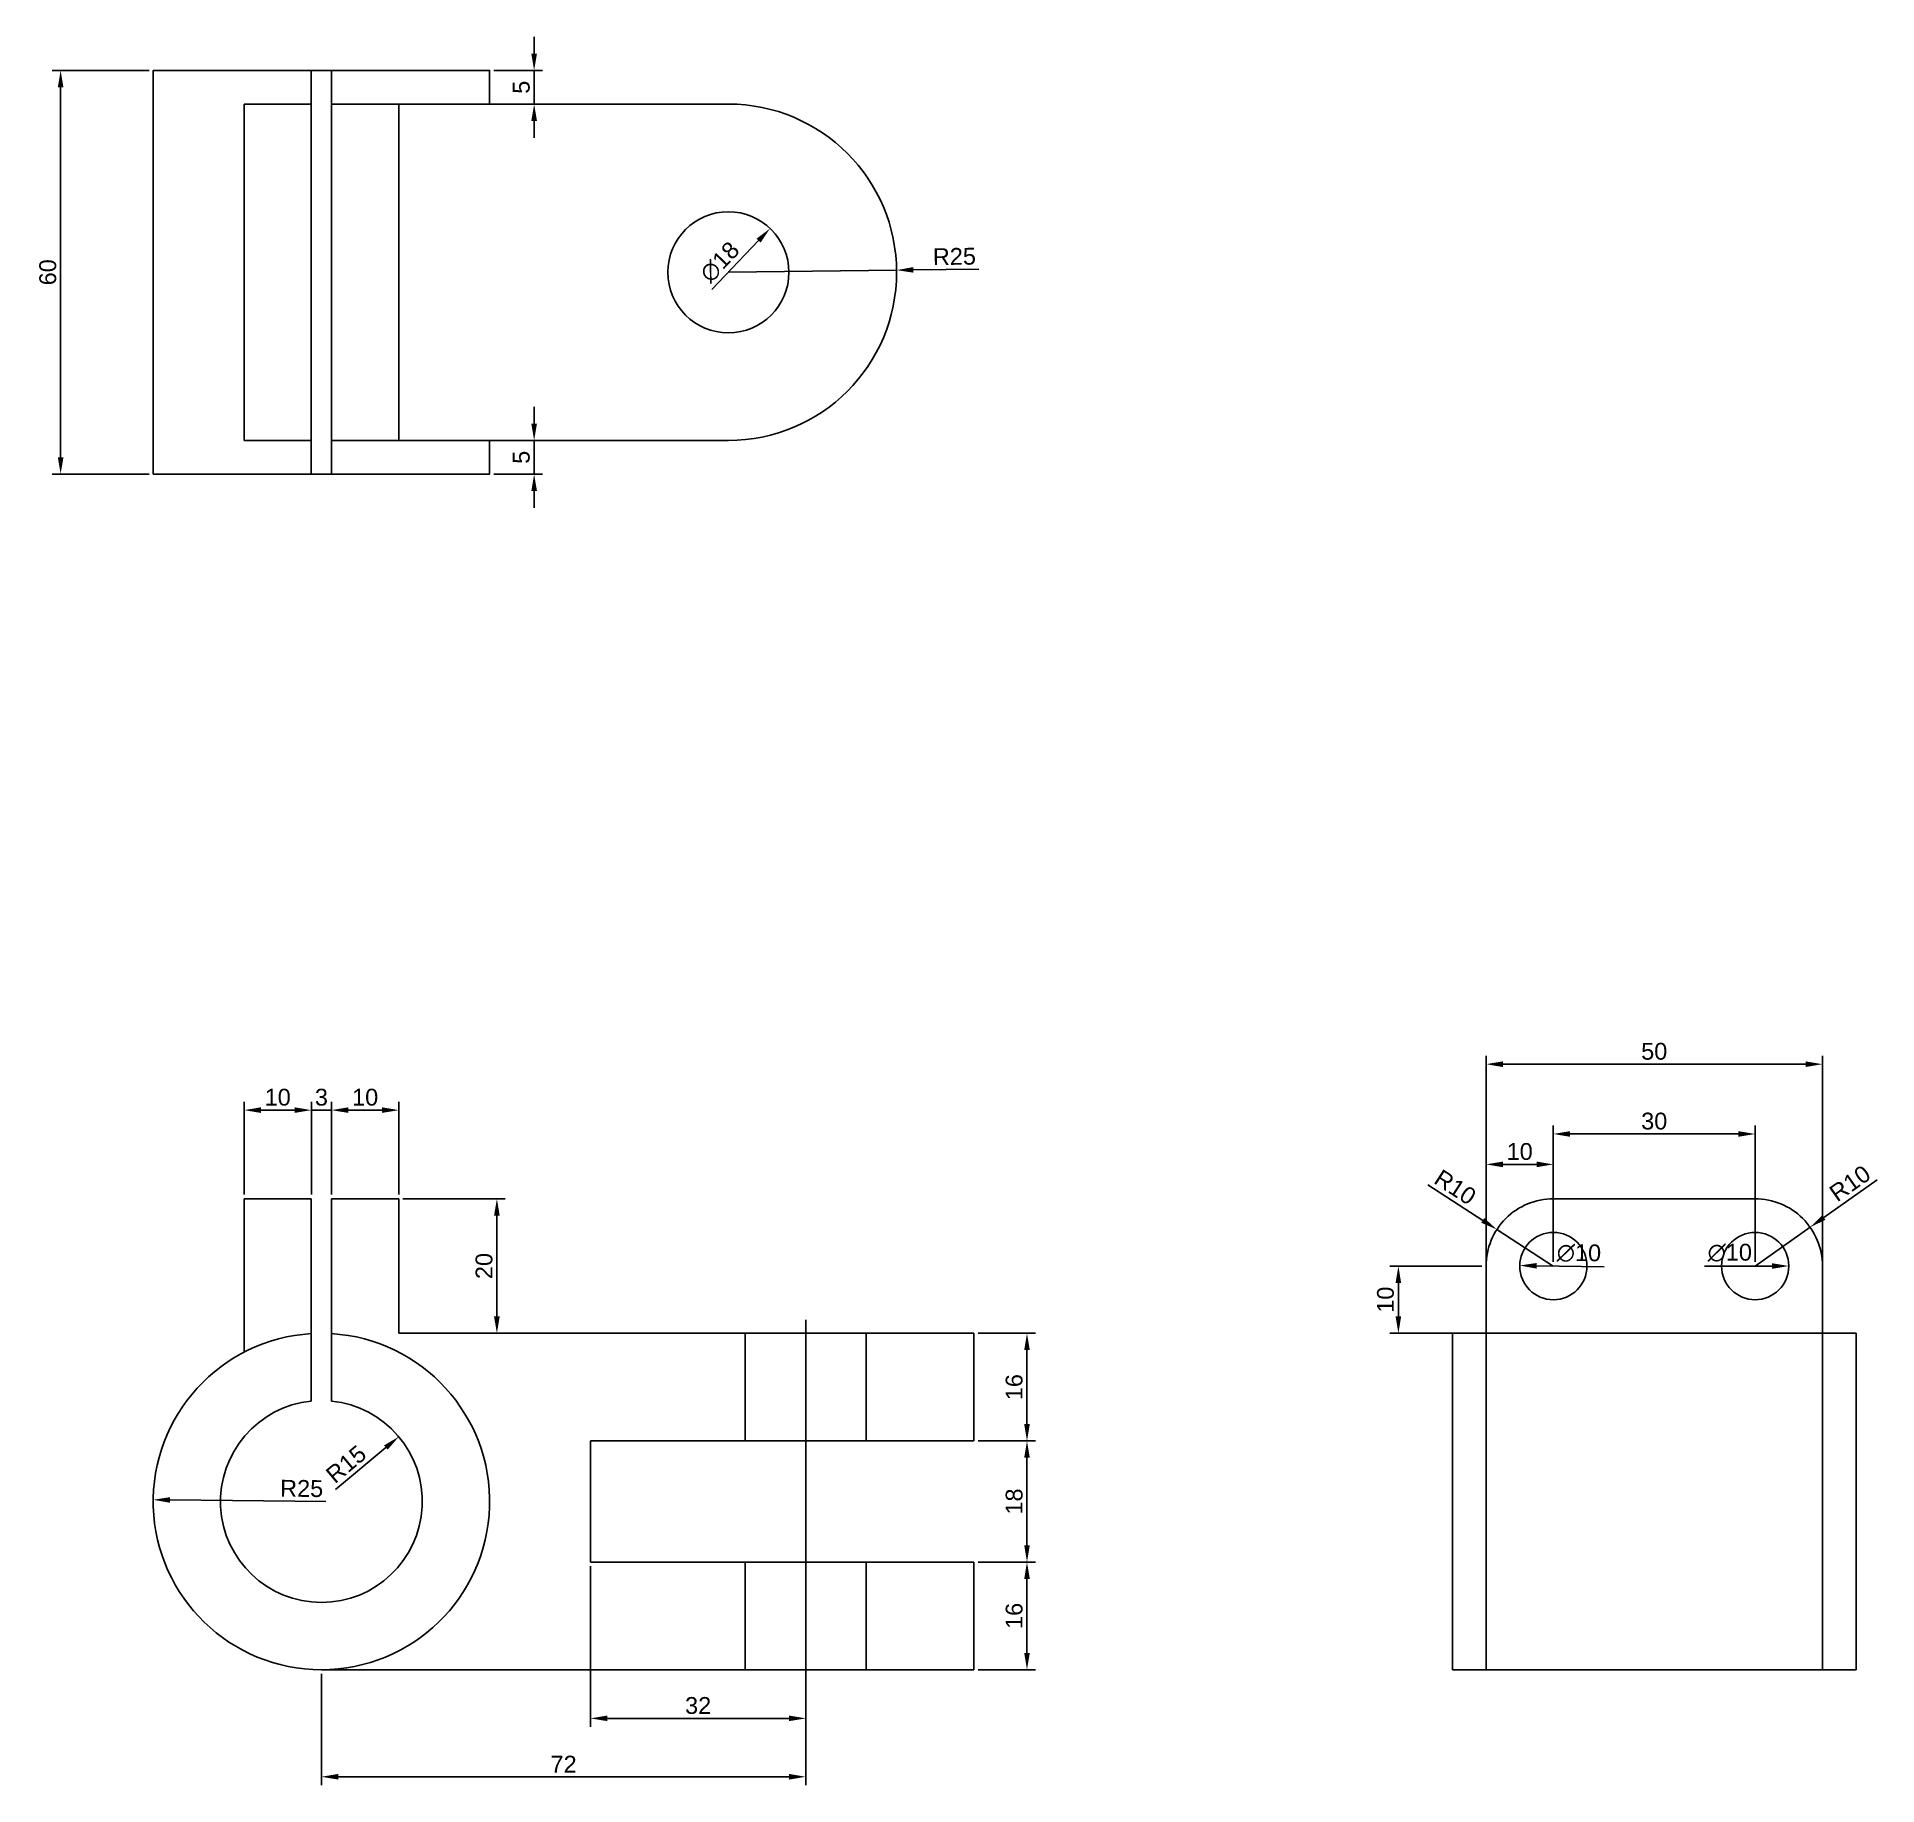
# Model space of a CAD drawing. Header units: millimetres. Extents: x 2216 to 2489, y 2035 to 2295.
import ezdxf

# ---------------------------------------------------------------- set-up
doc = ezdxf.new("R2010")
doc.units = ezdxf.units.MM
doc.styles.get("Standard").update_dxf_attribs({"font": 'arial.ttf'})
doc.dimstyles.new('ISO-25', dxfattribs={"dimtxt": 2.5, "dimasz": 2.5, "dimexe": 1.25, "dimexo": 0.625, "dimtad": 1, "dimtxsty": 'Standard', "dimcen": 2.5, "dimclrd": 3, "dimclre": 3, "dimclrt": 3, "dimadec": 0, "dimazin": 0, "dimtfac": 1, "dimtmove": 0, "dimatfit": 3, "dimfxl": 1, "dimarcsym": 0})

# ---------------------------------------------------------------- blocks, each defined once
blk = doc.blocks.new('*D1')
at = {"color": 3, "lineweight": -2, "transparency": 16777216}
blk.add_line((2315.87, 2257.64), (2322.8, 2264.92), dxfattribs=at)
at = {"color": 3, "transparency": 16777216}
blk.add_solid([(2322.5, 2265.21), (2323.1, 2264.64), (2324.52, 2266.74)], dxfattribs=at)
at = {"layer": 'Defpoints', "color": 0, "transparency": 16777216}
for p in [(2324.52, 2266.74), (2312.11, 2253.7)]:
    blk.add_point(p, dxfattribs=at)
at = {"color": 3, "transparency": 16777216, "insert": (2317.04, 2261.74), "char_height": 2.5, "attachment_point": 5, "rotation": 46.4027}
blk.add_mtext('∅18', dxfattribs=at)
blk = doc.blocks.new('*D2')
at = {"color": 3, "lineweight": -2, "transparency": 16777216}
for p, q in [((2318.32, 2260.22), (2343.32, 2260.54)), ((2355.56, 2260.7), (2345.82, 2260.58))]:
    blk.add_line(p, q, dxfattribs=at)
at = {"color": 3, "transparency": 16777216}
blk.add_solid([(2345.81, 2260.99), (2345.82, 2260.16), (2343.32, 2260.54)], dxfattribs=at)
at = {"layer": 'Defpoints', "color": 0, "transparency": 16777216}
for p in [(2318.32, 2260.22), (2343.32, 2260.54)]:
    blk.add_point(p, dxfattribs=at)
at = {"color": 3, "transparency": 16777216, "insert": (2351.91, 2262.56), "char_height": 2.5, "attachment_point": 5, "rotation": 0.7477}
blk.add_mtext('R25', dxfattribs=at)
blk = doc.blocks.new('*D3')
at = {"color": 3, "lineweight": -2, "transparency": 16777216}
for p, q in [((2289.44, 2292.72), (2289.44, 2295.22)), ((2283.44, 2290.22), (2290.69, 2290.22)), ((2289.44, 2290.22), (2289.44, 2285.22)), ((2283.44, 2285.22), (2290.69, 2285.22)), ((2289.44, 2282.72), (2289.44, 2280.22))]:
    blk.add_line(p, q, dxfattribs=at)
at = {"color": 3, "transparency": 16777216}
for points in [[(2289.02, 2292.72), (2289.86, 2292.72), (2289.44, 2290.22)], [(2289.02, 2282.72), (2289.86, 2282.72), (2289.44, 2285.22)]]:
    blk.add_solid(points, dxfattribs=at)
at = {"layer": 'Defpoints', "color": 0, "transparency": 16777216}
for p in [(2282.82, 2290.22), (2282.82, 2285.22), (2289.44, 2285.22)]:
    blk.add_point(p, dxfattribs=at)
at = {"color": 3, "transparency": 16777216, "insert": (2287.54, 2287.72), "char_height": 2.5, "attachment_point": 5, "rotation": 90}
blk.add_mtext('5', dxfattribs=at)
blk = doc.blocks.new('*D4')
at = {"color": 3, "lineweight": -2, "transparency": 16777216}
for p, q in [((2289.44, 2237.72), (2289.44, 2240.22)), ((2283.44, 2235.22), (2290.69, 2235.22)), ((2289.44, 2235.22), (2289.44, 2230.22)), ((2283.44, 2230.22), (2290.69, 2230.22)), ((2289.44, 2227.72), (2289.44, 2225.22))]:
    blk.add_line(p, q, dxfattribs=at)
at = {"color": 3, "transparency": 16777216}
for points in [[(2289.02, 2237.72), (2289.86, 2237.72), (2289.44, 2235.22)], [(2289.02, 2227.72), (2289.86, 2227.72), (2289.44, 2230.22)]]:
    blk.add_solid(points, dxfattribs=at)
at = {"layer": 'Defpoints', "color": 0, "transparency": 16777216}
for p in [(2282.82, 2235.22), (2282.82, 2230.22), (2289.44, 2230.22)]:
    blk.add_point(p, dxfattribs=at)
at = {"color": 3, "transparency": 16777216, "insert": (2287.54, 2232.72), "char_height": 2.5, "attachment_point": 5, "rotation": 90}
blk.add_mtext('5', dxfattribs=at)
blk = doc.blocks.new('*D5')
at = {"color": 3, "lineweight": -2, "transparency": 16777216}
for p, q in [((2232.19, 2290.22), (2217.8, 2290.22)), ((2219.05, 2287.72), (2219.05, 2232.72)), ((2232.19, 2230.22), (2217.8, 2230.22))]:
    blk.add_line(p, q, dxfattribs=at)
at = {"color": 3, "transparency": 16777216}
for points in [[(2218.64, 2287.72), (2219.47, 2287.72), (2219.05, 2290.22)], [(2218.64, 2232.72), (2219.47, 2232.72), (2219.05, 2230.22)]]:
    blk.add_solid(points, dxfattribs=at)
at = {"layer": 'Defpoints', "color": 0, "transparency": 16777216}
for p in [(2232.82, 2290.22), (2219.05, 2230.22), (2232.82, 2230.22)]:
    blk.add_point(p, dxfattribs=at)
at = {"color": 3, "transparency": 16777216, "insert": (2217.15, 2260.22), "char_height": 2.5, "attachment_point": 5, "rotation": 90}
blk.add_mtext('60', dxfattribs=at)
blk = doc.blocks.new('*D6')
at = {"color": 3, "lineweight": -2, "transparency": 16777216}
for p, q in [((2246.32, 2123.14), (2246.32, 2136.94)), ((2256.32, 2123.14), (2256.32, 2136.94)), ((2248.82, 2135.69), (2253.82, 2135.69))]:
    blk.add_line(p, q, dxfattribs=at)
at = {"color": 3, "transparency": 16777216}
for points in [[(2248.82, 2136.11), (2248.82, 2135.28), (2246.32, 2135.69)], [(2253.82, 2136.11), (2253.82, 2135.28), (2256.32, 2135.69)]]:
    blk.add_solid(points, dxfattribs=at)
at = {"layer": 'Defpoints', "color": 0, "transparency": 16777216}
for p in [(2256.32, 2135.69), (2246.32, 2122.52), (2256.32, 2122.52)]:
    blk.add_point(p, dxfattribs=at)
at = {"color": 3, "transparency": 16777216, "insert": (2251.32, 2137.6), "char_height": 2.5, "attachment_point": 5}
blk.add_mtext('10', dxfattribs=at)
blk = doc.blocks.new('*D7')
at = {"color": 3, "lineweight": -2, "transparency": 16777216}
for p, q in [((2259.32, 2123.14), (2259.32, 2136.94)), ((2269.32, 2123.14), (2269.32, 2136.94)), ((2266.82, 2135.69), (2261.82, 2135.69))]:
    blk.add_line(p, q, dxfattribs=at)
at = {"color": 3, "transparency": 16777216}
for points in [[(2261.82, 2136.11), (2261.82, 2135.28), (2259.32, 2135.69)], [(2266.82, 2136.11), (2266.82, 2135.28), (2269.32, 2135.69)]]:
    blk.add_solid(points, dxfattribs=at)
at = {"layer": 'Defpoints', "color": 0, "transparency": 16777216}
for p in [(2259.32, 2135.69), (2259.32, 2122.52), (2269.32, 2122.52)]:
    blk.add_point(p, dxfattribs=at)
at = {"color": 3, "transparency": 16777216, "insert": (2264.32, 2137.6), "char_height": 2.5, "attachment_point": 5}
blk.add_mtext('10', dxfattribs=at)
blk = doc.blocks.new('*D8')
at = {"color": 3, "lineweight": -2, "transparency": 16777216}
for p, q in [((2256.32, 2123.14), (2256.32, 2136.94)), ((2259.32, 2123.14), (2259.32, 2136.94)), ((2253.82, 2135.69), (2251.32, 2135.69)), ((2259.32, 2135.69), (2256.32, 2135.69)), ((2261.82, 2135.69), (2264.32, 2135.69))]:
    blk.add_line(p, q, dxfattribs=at)
at = {"color": 3, "transparency": 16777216}
for points in [[(2253.82, 2136.11), (2253.82, 2135.28), (2256.32, 2135.69)], [(2261.82, 2136.11), (2261.82, 2135.28), (2259.32, 2135.69)]]:
    blk.add_solid(points, dxfattribs=at)
at = {"layer": 'Defpoints', "color": 0, "transparency": 16777216}
for p in [(2256.32, 2135.69), (2256.32, 2122.52), (2259.32, 2122.52)]:
    blk.add_point(p, dxfattribs=at)
at = {"color": 3, "transparency": 16777216, "insert": (2257.82, 2137.6), "char_height": 2.5, "attachment_point": 5}
blk.add_mtext('3', dxfattribs=at)
blk = doc.blocks.new('*D9')
at = {"color": 3, "lineweight": -2, "transparency": 16777216}
for p, q in [((2269.94, 2122.52), (2285.15, 2122.52)), ((2283.9, 2120.02), (2283.9, 2105.02)), ((2269.94, 2102.52), (2285.15, 2102.52))]:
    blk.add_line(p, q, dxfattribs=at)
at = {"color": 3, "transparency": 16777216}
for points in [[(2283.48, 2120.02), (2284.32, 2120.02), (2283.9, 2122.52)], [(2283.48, 2105.02), (2284.32, 2105.02), (2283.9, 2102.52)]]:
    blk.add_solid(points, dxfattribs=at)
at = {"layer": 'Defpoints', "color": 0, "transparency": 16777216}
for p in [(2269.32, 2122.52), (2269.32, 2102.52), (2283.9, 2102.52)]:
    blk.add_point(p, dxfattribs=at)
at = {"color": 3, "transparency": 16777216, "insert": (2282, 2112.52), "char_height": 2.5, "attachment_point": 5, "rotation": 90}
blk.add_mtext('20', dxfattribs=at)
blk = doc.blocks.new('*D10')
at = {"color": 3, "lineweight": -2, "transparency": 16777216}
blk.add_line((2259.93, 2079.29), (2267.4, 2085.55), dxfattribs=at)
at = {"color": 3, "transparency": 16777216}
blk.add_solid([(2267.13, 2085.86), (2267.67, 2085.23), (2269.32, 2087.15)], dxfattribs=at)
at = {"layer": 'Defpoints', "color": 0, "transparency": 16777216}
for p in [(2269.32, 2087.15), (2257.82, 2077.52)]:
    blk.add_point(p, dxfattribs=at)
at = {"color": 3, "transparency": 16777216, "insert": (2261.49, 2083.07), "char_height": 2.5, "attachment_point": 5, "rotation": 39.9506}
blk.add_mtext('R15', dxfattribs=at)
blk = doc.blocks.new('*D11')
at = {"color": 3, "lineweight": -2, "transparency": 16777216}
blk.add_line((2258.48, 2077.51), (2235.32, 2077.75), dxfattribs=at)
at = {"color": 3, "transparency": 16777216}
blk.add_solid([(2235.32, 2078.17), (2235.31, 2077.34), (2232.82, 2077.78)], dxfattribs=at)
at = {"layer": 'Defpoints', "color": 0, "transparency": 16777216}
for p in [(2232.82, 2077.78), (2257.82, 2077.52)]:
    blk.add_point(p, dxfattribs=at)
at = {"color": 3, "transparency": 16777216, "insert": (2254.88, 2079.45), "char_height": 2.5, "attachment_point": 5, "rotation": 359.3993}
blk.add_mtext('R25', dxfattribs=at)
blk = doc.blocks.new('*D12')
at = {"color": 3, "lineweight": -2, "transparency": 16777216}
for p, q in [((2355.44, 2102.52), (2363.95, 2102.52)), ((2362.7, 2100.02), (2362.7, 2089.02)), ((2355.44, 2086.52), (2363.95, 2086.52))]:
    blk.add_line(p, q, dxfattribs=at)
at = {"color": 3, "transparency": 16777216}
for points in [[(2362.29, 2100.02), (2363.12, 2100.02), (2362.7, 2102.52)], [(2362.29, 2089.02), (2363.12, 2089.02), (2362.7, 2086.52)]]:
    blk.add_solid(points, dxfattribs=at)
at = {"layer": 'Defpoints', "color": 0, "transparency": 16777216}
for p in [(2354.82, 2102.52), (2354.82, 2086.52), (2362.7, 2086.52)]:
    blk.add_point(p, dxfattribs=at)
at = {"color": 3, "transparency": 16777216, "insert": (2360.8, 2094.52), "char_height": 2.5, "attachment_point": 5, "rotation": 90}
blk.add_mtext('16', dxfattribs=at)
blk = doc.blocks.new('*D13')
at = {"color": 3, "lineweight": -2, "transparency": 16777216}
for p, q in [((2355.44, 2086.52), (2363.95, 2086.52)), ((2362.7, 2071.02), (2362.7, 2084.02)), ((2355.44, 2068.52), (2363.95, 2068.52))]:
    blk.add_line(p, q, dxfattribs=at)
at = {"color": 3, "transparency": 16777216}
for points in [[(2362.29, 2084.02), (2363.12, 2084.02), (2362.7, 2086.52)], [(2362.29, 2071.02), (2363.12, 2071.02), (2362.7, 2068.52)]]:
    blk.add_solid(points, dxfattribs=at)
at = {"layer": 'Defpoints', "color": 0, "transparency": 16777216}
for p in [(2354.82, 2086.52), (2362.7, 2086.52), (2354.82, 2068.52)]:
    blk.add_point(p, dxfattribs=at)
at = {"color": 3, "transparency": 16777216, "insert": (2360.8, 2077.52), "char_height": 2.5, "attachment_point": 5, "rotation": 90}
blk.add_mtext('18', dxfattribs=at)
blk = doc.blocks.new('*D14')
at = {"color": 3, "lineweight": -2, "transparency": 16777216}
for p, q in [((2355.44, 2068.52), (2363.95, 2068.52)), ((2362.7, 2055.02), (2362.7, 2066.02)), ((2355.44, 2052.52), (2363.95, 2052.52))]:
    blk.add_line(p, q, dxfattribs=at)
at = {"color": 3, "transparency": 16777216}
for points in [[(2362.29, 2066.02), (2363.12, 2066.02), (2362.7, 2068.52)], [(2362.29, 2055.02), (2363.12, 2055.02), (2362.7, 2052.52)]]:
    blk.add_solid(points, dxfattribs=at)
at = {"layer": 'Defpoints', "color": 0, "transparency": 16777216}
for p in [(2354.82, 2068.52), (2362.7, 2068.52), (2354.82, 2052.52)]:
    blk.add_point(p, dxfattribs=at)
at = {"color": 3, "transparency": 16777216, "insert": (2360.8, 2060.52), "char_height": 2.5, "attachment_point": 5, "rotation": 90}
blk.add_mtext('16', dxfattribs=at)
blk = doc.blocks.new('*D15')
at = {"color": 3, "lineweight": -2, "transparency": 16777216}
for p, q in [((2297.82, 2067.89), (2297.82, 2044.04)), ((2329.82, 2067.89), (2329.82, 2044.04)), ((2300.32, 2045.29), (2327.32, 2045.29))]:
    blk.add_line(p, q, dxfattribs=at)
at = {"color": 3, "transparency": 16777216}
for points in [[(2300.32, 2045.71), (2300.32, 2044.88), (2297.82, 2045.29)], [(2327.32, 2045.71), (2327.32, 2044.88), (2329.82, 2045.29)]]:
    blk.add_solid(points, dxfattribs=at)
at = {"layer": 'Defpoints', "color": 0, "transparency": 16777216}
for p in [(2297.82, 2068.52), (2329.82, 2068.52), (2329.82, 2045.29)]:
    blk.add_point(p, dxfattribs=at)
at = {"color": 3, "transparency": 16777216, "insert": (2313.82, 2047.19), "char_height": 2.5, "attachment_point": 5}
blk.add_mtext('32', dxfattribs=at)
blk = doc.blocks.new('*D16')
at = {"color": 3, "lineweight": -2, "transparency": 16777216}
for p, q in [((2430.94, 2103.14), (2430.94, 2143.77)), ((2433.44, 2142.52), (2478.44, 2142.52)), ((2480.94, 2103.14), (2480.94, 2143.77))]:
    blk.add_line(p, q, dxfattribs=at)
at = {"color": 3, "transparency": 16777216}
for points in [[(2433.44, 2142.94), (2433.44, 2142.1), (2430.94, 2142.52)], [(2478.44, 2142.94), (2478.44, 2142.1), (2480.94, 2142.52)]]:
    blk.add_solid(points, dxfattribs=at)
at = {"layer": 'Defpoints', "color": 0, "transparency": 16777216}
for p in [(2480.94, 2142.52), (2430.94, 2102.52), (2480.94, 2102.52)]:
    blk.add_point(p, dxfattribs=at)
at = {"color": 3, "transparency": 16777216, "insert": (2455.94, 2144.42), "char_height": 2.5, "attachment_point": 5}
blk.add_mtext('50', dxfattribs=at)
blk = doc.blocks.new('*D17')
at = {"color": 3, "lineweight": -2, "transparency": 16777216}
for p, q in [((2440.94, 2113.14), (2440.94, 2133.4)), ((2443.44, 2132.15), (2468.44, 2132.15)), ((2470.94, 2113.14), (2470.94, 2133.4))]:
    blk.add_line(p, q, dxfattribs=at)
at = {"color": 3, "transparency": 16777216}
for points in [[(2443.44, 2132.57), (2443.44, 2131.73), (2440.94, 2132.15)], [(2468.44, 2132.57), (2468.44, 2131.73), (2470.94, 2132.15)]]:
    blk.add_solid(points, dxfattribs=at)
at = {"layer": 'Defpoints', "color": 0, "transparency": 16777216}
for p in [(2470.94, 2132.15), (2440.94, 2112.52), (2470.94, 2112.52)]:
    blk.add_point(p, dxfattribs=at)
at = {"color": 3, "transparency": 16777216, "insert": (2455.94, 2134.05), "char_height": 2.5, "attachment_point": 5}
blk.add_mtext('30', dxfattribs=at)
blk = doc.blocks.new('*D20')
at = {"color": 3, "lineweight": -2, "transparency": 16777216}
for p, q in [((2489.08, 2125.34), (2481.15, 2119.73)), ((2470.94, 2112.52), (2479.11, 2118.29))]:
    blk.add_line(p, q, dxfattribs=at)
at = {"color": 3, "transparency": 16777216}
blk.add_solid([(2480.91, 2120.07), (2481.39, 2119.39), (2479.11, 2118.29)], dxfattribs=at)
at = {"layer": 'Defpoints', "color": 0, "transparency": 16777216}
for p in [(2479.11, 2118.29), (2470.94, 2112.52)]:
    blk.add_point(p, dxfattribs=at)
at = {"color": 3, "transparency": 16777216, "insert": (2485.04, 2124.81), "char_height": 2.5, "attachment_point": 5, "rotation": 35.2592}
blk.add_mtext('R10', dxfattribs=at)
blk = doc.blocks.new('*D21')
at = {"color": 3, "lineweight": -2, "transparency": 16777216}
for p, q in [((2422.3, 2124.59), (2430.45, 2119.31)), ((2440.94, 2112.52), (2432.55, 2117.95))]:
    blk.add_line(p, q, dxfattribs=at)
at = {"color": 3, "transparency": 16777216}
blk.add_solid([(2430.68, 2119.66), (2430.22, 2118.96), (2432.55, 2117.95)], dxfattribs=at)
at = {"layer": 'Defpoints', "color": 0, "transparency": 16777216}
for p in [(2432.55, 2117.95), (2440.94, 2112.52)]:
    blk.add_point(p, dxfattribs=at)
at = {"color": 3, "transparency": 16777216, "insert": (2426.36, 2124.23), "char_height": 2.5, "attachment_point": 5, "rotation": 327.0811}
blk.add_mtext('R10', dxfattribs=at)
blk = doc.blocks.new('*D22')
at = {"color": 3, "lineweight": -2, "transparency": 16777216}
blk.add_line((2448.49, 2112.4), (2438.44, 2112.56), dxfattribs=at)
at = {"color": 3, "transparency": 16777216}
blk.add_solid([(2438.45, 2112.97), (2438.44, 2112.14), (2435.94, 2112.6)], dxfattribs=at)
at = {"layer": 'Defpoints', "color": 0, "transparency": 16777216}
for p in [(2435.94, 2112.6), (2445.94, 2112.44)]:
    blk.add_point(p, dxfattribs=at)
at = {"color": 3, "transparency": 16777216, "insert": (2444.75, 2114.43), "char_height": 2.5, "attachment_point": 5, "rotation": 359.1145}
blk.add_mtext('∅10', dxfattribs=at)
blk = doc.blocks.new('*D23')
at = {"color": 3, "lineweight": -2, "transparency": 16777216}
blk.add_line((2463.4, 2112.52), (2473.44, 2112.52), dxfattribs=at)
at = {"color": 3, "transparency": 16777216}
blk.add_solid([(2473.44, 2112.94), (2473.44, 2112.1), (2475.94, 2112.52)], dxfattribs=at)
at = {"layer": 'Defpoints', "color": 0, "transparency": 16777216}
for p in [(2465.94, 2112.52), (2475.94, 2112.52)]:
    blk.add_point(p, dxfattribs=at)
at = {"color": 3, "transparency": 16777216, "insert": (2467.17, 2114.49), "char_height": 2.5, "attachment_point": 5}
blk.add_mtext('∅10', dxfattribs=at)
blk = doc.blocks.new('*D24')
at = {"color": 3, "lineweight": -2, "transparency": 16777216}
for p, q in [((2430.32, 2112.52), (2416.66, 2112.52)), ((2417.91, 2105.02), (2417.91, 2110.02)), ((2430.32, 2102.52), (2416.66, 2102.52))]:
    blk.add_line(p, q, dxfattribs=at)
at = {"color": 3, "transparency": 16777216}
for points in [[(2417.49, 2110.02), (2418.32, 2110.02), (2417.91, 2112.52)], [(2417.49, 2105.02), (2418.32, 2105.02), (2417.91, 2102.52)]]:
    blk.add_solid(points, dxfattribs=at)
at = {"layer": 'Defpoints', "color": 0, "transparency": 16777216}
for p in [(2417.91, 2112.52), (2430.94, 2112.52), (2430.94, 2102.52)]:
    blk.add_point(p, dxfattribs=at)
at = {"color": 3, "transparency": 16777216, "insert": (2416, 2107.52), "char_height": 2.5, "attachment_point": 5, "rotation": 90}
blk.add_mtext('10', dxfattribs=at)
blk = doc.blocks.new('*D25')
at = {"color": 3, "lineweight": -2, "transparency": 16777216}
for p, q in [((2430.94, 2113.14), (2430.94, 2128.88)), ((2440.94, 2113.14), (2440.94, 2128.88)), ((2433.44, 2127.63), (2438.44, 2127.63))]:
    blk.add_line(p, q, dxfattribs=at)
at = {"color": 3, "transparency": 16777216}
for points in [[(2433.44, 2128.05), (2433.44, 2127.21), (2430.94, 2127.63)], [(2438.44, 2128.05), (2438.44, 2127.21), (2440.94, 2127.63)]]:
    blk.add_solid(points, dxfattribs=at)
at = {"layer": 'Defpoints', "color": 0, "transparency": 16777216}
for p in [(2440.94, 2127.63), (2430.94, 2112.52), (2440.94, 2112.52)]:
    blk.add_point(p, dxfattribs=at)
at = {"color": 3, "transparency": 16777216, "insert": (2435.94, 2129.53), "char_height": 2.5, "attachment_point": 5}
blk.add_mtext('10', dxfattribs=at)
blk = doc.blocks.new('*D26')
at = {"color": 3, "lineweight": -2, "transparency": 16777216}
for p, q in [((2257.82, 2051.89), (2257.82, 2035.36)), ((2329.82, 2051.89), (2329.82, 2035.36)), ((2260.32, 2036.61), (2327.32, 2036.61))]:
    blk.add_line(p, q, dxfattribs=at)
at = {"color": 3, "transparency": 16777216}
for points in [[(2260.32, 2037.03), (2260.32, 2036.19), (2257.82, 2036.61)], [(2327.32, 2037.03), (2327.32, 2036.19), (2329.82, 2036.61)]]:
    blk.add_solid(points, dxfattribs=at)
at = {"layer": 'Defpoints', "color": 0, "transparency": 16777216}
for p in [(2257.82, 2052.52), (2329.82, 2052.52), (2329.82, 2036.61)]:
    blk.add_point(p, dxfattribs=at)
at = {"color": 3, "transparency": 16777216, "insert": (2293.82, 2038.49), "char_height": 2.5, "attachment_point": 5}
blk.add_mtext('72', dxfattribs=at)

msp = doc.modelspace()

# ---------------------------------------------------------------- linework, layer by layer
for p, q in [((2256.318, 2290.217), (2259.318, 2290.217)), ((2232.818, 2285.217), (2232.818, 2235.217)), ((2246.318, 2235.217), (2246.318, 2285.217)), ((2246.318, 2285.217), (2256.318, 2285.217)), ((2256.318, 2235.217), (2256.318, 2285.217)), ((2259.318, 2235.217), (2259.318, 2285.217)), ((2259.318, 2285.217), (2318.318, 2285.217)), ((2269.318, 2235.217), (2269.318, 2285.217)), ((2256.318, 2235.217), (2246.318, 2235.217)), ((2318.318, 2235.217), (2259.318, 2235.217)), ((2256.318, 2230.217), (2259.318, 2230.217)), ((2256.318, 2230.217), (2259.318, 2230.217)), ((2246.318, 2099.717), (2246.318, 2122.519)), ((2256.318, 2122.519), (2246.318, 2122.519)), ((2256.318, 2092.443), (2256.318, 2122.519)), ((2259.318, 2092.443), (2259.318, 2122.519)), ((2269.318, 2122.519), (2259.318, 2122.519)), ((2269.318, 2102.519), (2269.318, 2122.519)), ((2269.318, 2102.618), (2269.318, 2122.519)), ((2269.318, 2115.643), (2269.318, 2122.519)), ((2329.818, 2104.519), (2329.818, 2050.519)), ((2354.818, 2102.519), (2269.318, 2102.519)), ((2320.818, 2086.519), (2320.818, 2102.519)), ((2320.818, 2102.519), (2338.818, 2102.519)), ((2338.818, 2086.519), (2338.818, 2102.519)), ((2354.818, 2086.519), (2354.818, 2102.519)), ((2425.944, 2102.519), (2425.944, 2052.519)), ((2425.944, 2102.519), (2430.944, 2102.519)), ((2480.944, 2102.519), (2430.944, 2102.519)), ((2430.944, 2102.519), (2430.944, 2052.519)), ((2480.944, 2052.519), (2480.944, 2102.519)), ((2480.944, 2102.519), (2485.944, 2102.519)), ((2485.944, 2052.519), (2485.944, 2102.519)), ((2297.818, 2086.519), (2354.818, 2086.519)), ((2297.818, 2068.519), (2297.818, 2086.519)), ((2297.818, 2068.519), (2354.818, 2068.519)), ((2320.818, 2052.519), (2320.818, 2068.519)), ((2338.818, 2052.519), (2338.818, 2068.519)), ((2354.818, 2052.519), (2354.818, 2068.519)), ((2257.818, 2052.519), (2354.818, 2052.519)), ((2425.944, 2052.519), (2430.944, 2052.519)), ((2430.944, 2052.519), (2480.944, 2052.519)), ((2480.944, 2052.519), (2485.944, 2052.519))]:
    msp.add_line(p, q)
for points in [[(2232.818, 2285.217), (2232.818, 2290.217), (2256.318, 2290.217), (2256.318, 2285.217), (2246.318, 2285.217)], [(2246.318, 2235.217), (2256.318, 2235.217), (2256.318, 2230.217), (2232.818, 2230.217), (2232.818, 2235.217)], [(2430.944, 2112.519), (2430.944, 2102.519), (2440.944, 2102.519)]]:
    msp.add_lwpolyline(points)
for points in [[(2259.318, 2290.217), (2282.818, 2290.217), (2282.818, 2285.217), (2259.318, 2285.217)], [(2259.318, 2235.217), (2282.818, 2235.217), (2282.818, 2230.217), (2259.318, 2230.217)]]:
    msp.add_lwpolyline(points, close=True)
msp.add_lwpolyline([(2430.944, 2102.519), (2480.944, 2102.519), (2480.944, 2112.519, 0.4142136), (2470.944, 2122.519), (2440.944, 2122.519, 0.4142136), (2430.944, 2112.519)], format="xyb", close=True)
for centre, radius in [((2318.318, 2260.217), 9), ((2440.944, 2112.519), 5), ((2470.944, 2112.519), 5)]:
    msp.add_circle(centre, radius)
for centre, radius, start, end in [((2318.318, 2260.217), 25, 270, 90), ((2257.818, 2077.519), 25, 93.43981, 86.56019), ((2257.818, 2077.519), 15, 95.73917, 84.26083)]:
    msp.add_arc(centre, radius, start, end)

# ---------------------------------------------------------------- dimensions: what is measured, and where the dimension line sits
at = {"color": 114, "true_color": 0x139b48}
for base, p1, p2, picture, middle in [((2289.44, 2285.217), (2282.818, 2290.217), (2282.818, 2285.217), '*D3', (2287.543, 2287.717)), ((2219.053, 2230.217), (2232.818, 2290.217), (2232.818, 2230.217), '*D5', (2217.152, 2260.217)), ((2289.44, 2230.217), (2282.818, 2235.217), (2282.818, 2230.217), '*D4', (2287.543, 2232.717)), ((2283.899, 2102.519), (2269.318, 2122.519), (2269.318, 2102.519), '*D9', (2281.997, 2112.519)), ((2417.905, 2112.519), (2430.944, 2102.519), (2430.944, 2112.519), '*D24', (2416.004, 2107.519)), ((2362.704, 2086.519), (2354.818, 2102.519), (2354.818, 2086.519), '*D12', (2360.802, 2094.519)), ((2362.704, 2086.519), (2354.818, 2068.519), (2354.818, 2086.519), '*D13', (2360.802, 2077.519)), ((2362.704, 2068.519), (2354.818, 2052.519), (2354.818, 2068.519), '*D14', (2360.802, 2060.519))]:
    dim = msp.add_linear_dim(base=base, p1=p1, p2=p2, angle=90, dimstyle='ISO-25', dxfattribs=at)
    dim.commit()
    dim.dimension.update_dxf_attribs({"geometry": picture, "text_midpoint": middle})
for p1, p2, picture, middle in [((2312.111, 2253.699), (2324.524, 2266.735), '*D1', (2318.471, 2260.378)), ((2445.943, 2112.441), (2435.944, 2112.596), '*D22', (2444.715, 2112.46)), ((2465.944, 2112.519), (2475.944, 2112.519), '*D23', (2467.172, 2112.519))]:
    dim = msp.add_diameter_dim_2p(p1=p1, p2=p2, dimstyle='ISO-25', dxfattribs=at)
    dim.commit()
    dim.dimension.update_dxf_attribs({"geometry": picture, "text_midpoint": middle, "dimtype": 163})
for center, mpoint, picture, middle in [((2318.318, 2260.217), (2343.316, 2260.544), '*D2', (2351.911, 2262.557)), ((2440.944, 2112.519), (2432.549, 2117.953), '*D21', (2426.357, 2124.227)), ((2470.944, 2112.519), (2479.109, 2118.291), '*D20', (2485.04, 2124.813))]:
    dim = msp.add_radius_dim(center=center, mpoint=mpoint, dimstyle='ISO-25', dxfattribs=at)
    dim.commit()
    dim.dimension.update_dxf_attribs({"geometry": picture, "text_midpoint": middle})
for base, p1, p2, picture, middle in [((2480.944, 2142.52), (2430.944, 2102.519), (2480.944, 2102.519), '*D16', (2455.944, 2144.421)), ((2256.318, 2135.694), (2246.318, 2122.519), (2256.318, 2122.519), '*D6', (2251.318, 2137.595)), ((2256.318, 2135.694), (2259.318, 2122.519), (2256.318, 2122.519), '*D8', (2257.818, 2137.596)), ((2259.318, 2135.694), (2269.318, 2122.519), (2259.318, 2122.519), '*D7', (2264.318, 2137.595)), ((2470.944, 2132.15), (2440.944, 2112.519), (2470.944, 2112.519), '*D17', (2455.944, 2134.052)), ((2440.944, 2127.63), (2430.944, 2112.519), (2440.944, 2112.519), '*D25', (2435.944, 2129.531)), ((2329.818, 2045.292), (2297.818, 2068.519), (2329.818, 2068.519), '*D15', (2313.818, 2047.194)), ((2329.818, 2036.61), (2257.818, 2052.519), (2329.818, 2052.519), '*D26', (2293.818, 2038.49))]:
    dim = msp.add_linear_dim(base=base, p1=p1, p2=p2, dimstyle='ISO-25', dxfattribs=at)
    dim.commit()
    dim.dimension.update_dxf_attribs({"geometry": picture, "text_midpoint": middle})
for mpoint, picture, middle in [((2269.317, 2087.15), '*D10', (2262.708, 2081.615)), ((2232.819, 2077.781), '*D11', (2254.863, 2077.55))]:
    dim = msp.add_radius_dim(center=(2257.818, 2077.519), mpoint=mpoint, dimstyle='ISO-25', dxfattribs=at)
    dim.commit()
    dim.dimension.update_dxf_attribs({"geometry": picture, "text_midpoint": middle, "dimtype": 164})

doc.saveas('drawing.dxf')
